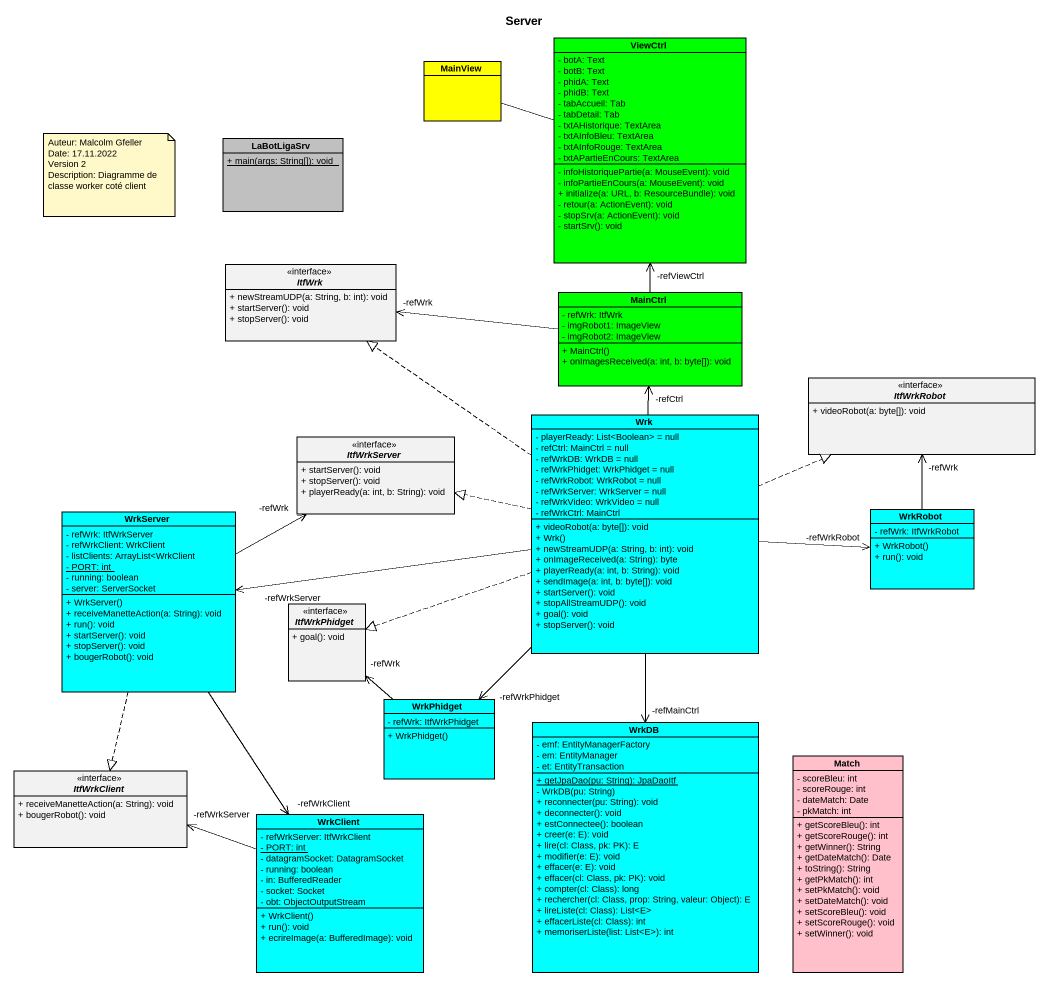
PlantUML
@startuml
title Server
hide circle
hide empty members
skinparam classAttributeIconSize 0
class MainView #FFFF00
class ViewCtrl #00FF00 {
  - botA: Text
  - botB: Text
  - phidA: Text
  - phidB: Text
  - tabAccueil: Tab
  - tabDetail: Tab
  - txtAHistorique: TextArea
  - txtAInfoBleu: TextArea
  - txtAInfoRouge: TextArea
  - txtAPartieEnCours: TextArea
  - infoHistoriquePartie(a: MouseEvent): void
  - infoPartieEnCours(a: MouseEvent): void
  + initialize(a: URL, b: ResourceBundle): void
  - retour(a: ActionEvent): void
  - stopSrv(a: ActionEvent): void
  - startSrv(): void
}
class LaBotLigaSrv #C0C0C0 {
  {static} + main(args: String[]): void
}
interface ItfWrk {
  + newStreamUDP(a: String, b: int): void
  + startServer(): void
  + stopServer(): void
}
class MainCtrl #00FF00 {
  - refWrk: ItfWrk
  - imgRobot1: ImageView
  - imgRobot2: ImageView
  + MainCtrl()
  + onImagesReceived(a: int, b: byte[]): void
}
interface ItfWrkRobot {
  + videoRobot(a: byte[]): void
}
class Wrk #00FFFF {
  - playerReady: List<Boolean> = null
  - refCtrl: MainCtrl = null
  - refWrkDB: WrkDB = null
  - refWrkPhidget: WrkPhidget = null
  - refWrkRobot: WrkRobot = null
  - refWrkServer: WrkServer = null
  - refWrkVideo: WrkVideo = null
  - refWrkCtrl: MainCtrl
  + videoRobot(a: byte[]): void
  + Wrk()
  + newStreamUDP(a: String, b: int): void
  + onImageReceived(a: String): byte
  + playerReady(a: int, b: String): void
  + sendImage(a: int, b: byte[]): void
  + startServer(): void
  + stopAllStreamUDP(): void
  + goal(): void
  + stopServer(): void
}
interface ItfWrkServer {
  + startServer(): void
  + stopServer(): void
  + playerReady(a: int, b: String): void
}
class WrkServer #00FFFF {
  - refWrk: ItfWrkServer
  - refWrkClient: WrkClient
  - listClients: ArrayList<WrkClient
  {static} - PORT: int
  - running: boolean
  - server: ServerSocket
  + WrkServer()
  + receiveManetteAction(a: String): void
  + run(): void
  + startServer(): void
  + stopServer(): void
  + bougerRobot(): void
}
class WrkRobot #00FFFF {
  - refWrk: ItfWrkRobot
  + WrkRobot()
  + run(): void
}
interface ItfWrkPhidget {
  + goal(): void
}
class WrkPhidget #00FFFF {
  - refWrk: ItfWrkPhidget
  + WrkPhidget()
}
class WrkDB #00FFFF {
  - emf: EntityManagerFactory
  - em: EntityManager
  - et: EntityTransaction
  {static} + getJpaDao(pu: String): JpaDaoItf
  - WrkDB(pu: String)
  + reconnecter(pu: String): void
  + deconnecter(): void
  + estConnectee(): boolean
  + creer(e: E): void
  + lire(cl: Class, pk: PK): E
  + modifier(e: E): void
  + effacer(e: E): void
  + effacer(cl: Class, pk: PK): void
  + compter(cl: Class): long
  + rechercher(cl: Class, prop: String, valeur: Object): E
  + lireListe(cl: Class): List<E>
  + effacerListe(cl: Class): int
  + memoriserListe(list: List<E>): int
}
class Match #FFC0CB {
  - scoreBleu: int
  - scoreRouge: int
  - dateMatch: Date
  - pkMatch: int
  + getScoreBleu(): int
  + getScoreRouge(): int
  + getWinner(): String
  + getDateMatch(): Date
  + toString(): String
  + getPkMatch(): int
  + setPkMatch(): void
  + setDateMatch(): void
  + setScoreBleu(): void
  + setScoreRouge(): void
  + setWinner(): void
}
interface ItfWrkClient {
  + receiveManetteAction(a: String): void
  + bougerRobot(): void
}
class WrkClient #00FFFF {
  - refWrkServer: ItfWrkClient
  {static} - PORT: int
  - datagramSocket: DatagramSocket
  - running: boolean
  - in: BufferedReader
  - socket: Socket
  - obt: ObjectOutputStream
  + WrkClient()
  + run(): void
  + ecrireImage(a: BufferedImage): void
}
ViewCtrl -left- MainView
MainCtrl -up-> "-refViewCtrl" ViewCtrl
MainCtrl -left-> "-refWrk" ItfWrk
Wrk .up.|> ItfWrk
Wrk -up-> "-refCtrl" MainCtrl
Wrk .right.|> ItfWrkRobot
Wrk .left.|> ItfWrkServer
Wrk -left-> "-refWrkServer" WrkServer
Wrk -right-> "-refWrkRobot" WrkRobot
Wrk .left.|> ItfWrkPhidget
Wrk --> "-refWrkPhidget" WrkPhidget
Wrk --> "-refMainCtrl" WrkDB
WrkServer -right-> "-refWrk" ItfWrkServer
WrkServer ..|> ItfWrkClient
WrkServer --> "-refWrkClient" WrkClient
WrkRobot -up-> "-refWrk" ItfWrkRobot
WrkPhidget -up-> "-refWrk" ItfWrkPhidget
WrkClient -left-> "-refWrkServer" ItfWrkClient
note as N1
  Auteur: Malcolm Gfeller
  Date: 17.11.2022
  Version 2
  Description: Diagramme de classe worker coté client
end note
@enduml
